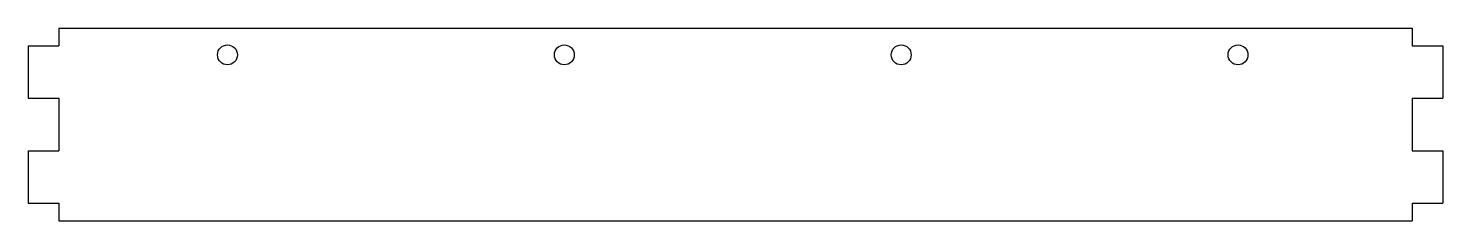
# Model space of a CAD drawing. Extents: x -6 to 250, y -43 to -8.
import ezdxf

# ---------------------------------------------------------------- set-up
doc = ezdxf.new("R2010")
doc.units = 0
doc.header["$MEASUREMENT"] = 0
doc.layers.add('VISIBLE', color=7, linetype='CONTINUOUS')

msp = doc.modelspace()

# ---------------------------------------------------------------- linework, layer by layer
at = {"layer": 'VISIBLE'}
for p, q in [((0, -7.75), (0, -10.9)), ((0, -7.75), (244.84, -7.75)), ((244.84, -7.75), (244.84, -10.9)), ((-5.56, -10.9), (0, -10.9)), ((-5.56, -10.9), (-5.56, -20.4)), ((244.84, -10.9), (250.4, -10.9)), ((250.4, -10.9), (250.4, -20.4)), ((-5.56, -20.4), (0, -20.4)), ((0, -20.4), (0, -29.9)), ((244.84, -20.4), (244.84, -29.9)), ((244.84, -20.4), (250.4, -20.4)), ((-5.56, -29.9), (0, -29.9)), ((-5.56, -29.9), (-5.56, -39.4)), ((244.84, -29.9), (250.4, -29.9)), ((250.4, -29.9), (250.4, -39.4)), ((-5.56, -39.4), (0, -39.4)), ((0, -39.4), (0, -42.54)), ((244.84, -39.4), (244.84, -42.54)), ((244.84, -39.4), (250.4, -39.4)), ((0, -42.54), (244.84, -42.54))]:
    msp.add_line(p, q, dxfattribs=at)
for centre in [(30.48, -12.55), (91.44, -12.55), (152.4, -12.55), (213.36, -12.55)]:
    msp.add_circle(centre, 1.8, dxfattribs=at)

doc.saveas('drawing.dxf')
